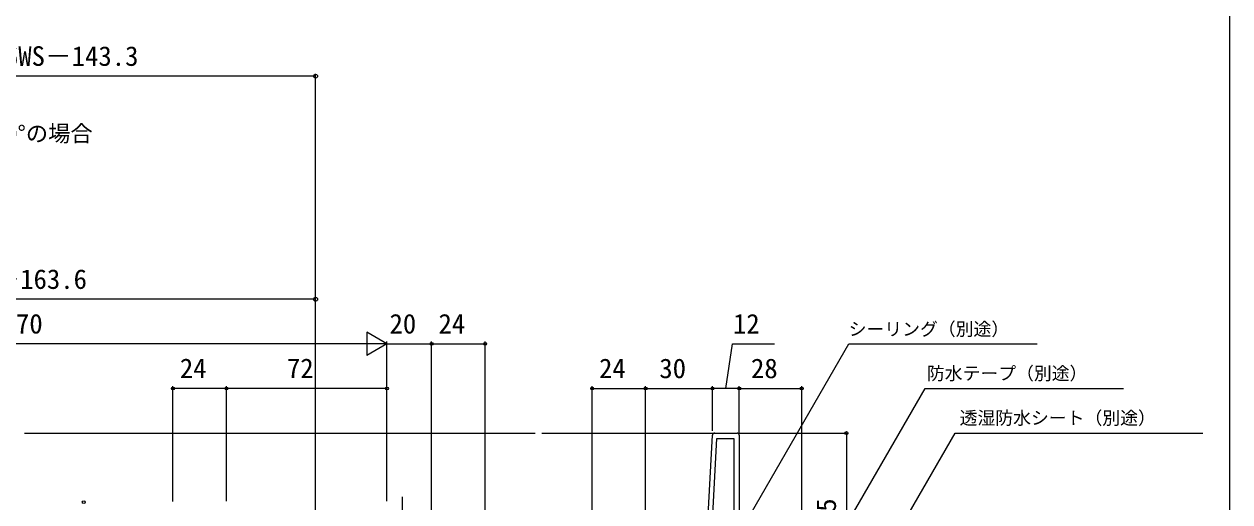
# Model space of a CAD drawing. Units: millimetres, scale not verified. Extents: x -525 to 525, y -783 to 778.
# Drawn here: x -16 to 525, y -410 to -195 of the extents above; entities that cross this region are included whole.
import ezdxf
from ezdxf.enums import TextEntityAlignment as Align

# ---------------------------------------------------------------- set-up
doc = ezdxf.new("R2010")
doc.units = ezdxf.units.MM
doc.header["$LTSCALE"] = 4
for name, color, linetype in [('0-2_YKK_11', 7, 'Continuous'), ('0-4_YKK_12', 2, 'Continuous'), ('0-7_YKK_D', 6, 'Continuous'), ('0-8_YKK_ZWAK', 7, 'Continuous')]:
    doc.layers.add(name, color=color, linetype=linetype)
doc.styles.add('ＭＳ ゴシック', font='')
doc.styles.get('ＭＳ ゴシック').set_extended_font_data('MS Gothic')

msp = doc.modelspace()

# ---------------------------------------------------------------- linework, layer by layer
at = {"layer": '0-2_YKK_11'}
msp.add_line((293.949, -378.7), (304, -378.7), dxfattribs=at)
for points in [[(264.174, -429.915), (269.8, -430.907), (269.8, -426.1), (264.443, -426.1), (263.576, -426.642), (263, -426.322), (263, -423.7), (290.642, -423.7), (292.95, -379.647)], [(305, -379.7), (305, -440.3), (333, -440.3), (333, -443.7), (331.1, -443.7), (330.6, -443.2), (330.1, -442.7), (305, -442.7), (305, -493.7), (303.5, -493.7), (303.5, -506.2), (305, -506.2), (305, -508.7), (301, -508.7), (301, -493.7)]]:
    msp.add_lwpolyline(points, dxfattribs=at)
msp.add_lwpolyline([(292.644, -423.7), (294.877, -381.1), (302.6, -381.1), (302.6, -423.7)], close=True, dxfattribs=at)
for centre, start, end in [((293.949, -379.7), 90, 176.99997), ((304, -379.7), 0.00001, 89.99999)]:
    msp.add_arc(centre, 1, start, end, dxfattribs=at)
at = {"layer": '0-4_YKK_12'}
for p, q in [((-15.5, -378.689), (213.5, -378.717)), ((216.5, -378.688), (293.949, -378.7)), ((154, -500.947), (154, -407.311))]:
    msp.add_line(p, q, dxfattribs=at)
at = {"layer": '0-7_YKK_D'}
for p, q in [((115, -218.702), (-94.019, -218.702)), ((115, -492), (115, -217.702)), ((115, -318.705), (-119.361, -318.705)), ((115, -492), (115, -317.705)), ((146.999, -338.704), (137.906, -333.454)), ((137.906, -333.454), (137.906, -343.954)), ((136.499, -338.704), (-170.5, -338.706)), ((146.999, -338.704), (128.813, -338.704)), ((146.999, -338.704), (137.906, -343.954)), ((147, -409.198), (146.999, -337.704)), ((147, -409.198), (147, -337.706)), ((147, -338.706), (167, -338.706)), ((167, -423.2), (167, -337.706)), ((167, -423.2), (167, -337.706)), ((167, -338.706), (191, -338.706)), ((191, -423.4), (191, -337.706)), ((51, -409.4), (51, -357.689)), ((75, -358.689), (51, -358.689)), ((75, -409.195), (75, -357.689)), ((75, -409.195), (75, -357.689)), ((147, -358.689), (75, -358.689)), ((147, -409.198), (147, -357.689)), ((239, -423.4), (239, -357.716)), ((239, -358.716), (262.999, -358.716)), ((263, -423.2), (262.999, -357.716)), ((263, -423.202), (263, -357.716)), ((263, -358.716), (293, -358.716)), ((293, -377.7), (293, -357.716)), ((293, -376.7), (293, -357.716)), ((305, -358.716), (293, -358.716)), ((305, -377.702), (305, -357.716)), ((305, -378.7), (305, -357.716)), ((305, -358.716), (333, -358.716)), ((333, -439.802), (333, -357.716)), ((305, -378.702), (353.998, -378.702)), ((352.998, -378.702), (352.998, -443.702))]:
    msp.add_line(p, q, dxfattribs=at)
for points in [[(299, -358.716), (302, -338.716), (320.727, -338.716)], [(309.156, -416.511), (310.431, -414.302), (354.079, -338.702), (438.617, -338.702)], [(339.899, -442.741), (341.174, -440.532), (388.418, -358.702), (477.327, -358.702)], [(365.357, -441.743), (366.632, -439.534), (401.754, -378.702), (512.931, -378.702)]]:
    msp.add_lwpolyline(points, dxfattribs=at)
for centre, radius in [((115, -218.702), 0.85), ((115, -318.705), 0.85), ((167, -338.706), 0.637), ((167, -338.706), 0.637), ((191, -338.706), 0.637), ((51, -358.689), 0.637), ((75, -358.689), 0.637), ((75, -358.689), 0.637), ((147, -358.689), 0.637), ((239, -358.716), 0.637), ((262.999, -358.716), 0.637), ((263, -358.716), 0.637), ((293, -358.716), 0.637), ((293, -358.716), 0.637), ((305, -358.716), 0.637), ((305, -358.716), 0.637), ((333, -358.716), 0.637), ((352.998, -378.702), 0.637), ((11, -409.698), 0.637)]:
    msp.add_circle(centre, radius, dxfattribs=at)
at = {"layer": '0-8_YKK_ZWAK'}
msp.add_lwpolyline([(-525, -782.7), (525, -782.7), (525, 747.3)], dxfattribs=at)

# ---------------------------------------------------------------- texts
at = {"layer": '0-7_YKK_D', "style": 'ＭＳ ゴシック'}
for s, height, p in [('0.826WS－143.3', 8.798, (-48.282, -216.702)), ('開き角度80°の場合', 7.331, (-68.642, -250.245)), ('WS－163.6', 8.798, (-41.453, -316.705)), ('DW＝WS－70', 8.798, (-67.318, -336.705)), ('20', 8.798, (148.136, -336.706)), ('24', 8.798, (170.102, -336.706)), ('12', 8.798, (302.159, -336.716)), ('シーリング（別途）', 5.865, (354.037, -336.747)), ('24', 8.798, (54.102, -356.689)), ('72', 8.798, (102.136, -356.689)), ('30', 8.798, (269.136, -356.716)), ('28', 8.798, (310.239, -356.716)), ('防水テープ（別途）', 5.865, (389.103, -356.611)), ('透湿防水シート（別途）', 5.865, (403.799, -376.611))]:
    msp.add_text(s, height=height, dxfattribs=at).set_placement(p, align=Align.BOTTOM_LEFT)
for s, rotation, p in [('24', 0.001, (242.102, -356.716)), ('65', 90, (350.998, -419.963))]:
    msp.add_text(s, height=8.798, rotation=rotation, dxfattribs=at).set_placement(p, align=Align.BOTTOM_LEFT)

doc.saveas('drawing.dxf')
